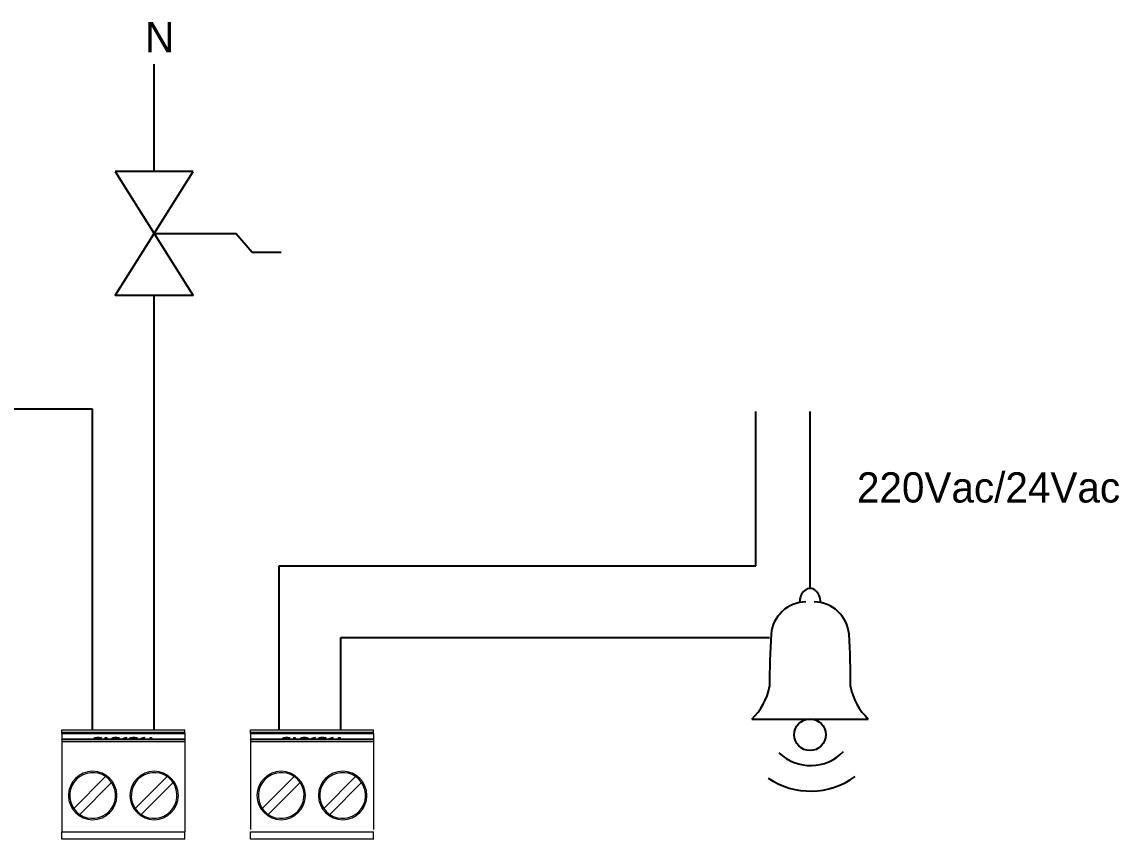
# Model space of a CAD drawing. Header units: millimetres. Extents: x 145 to 1488, y 403 to 626.
# Drawn here: x 468.2 to 558.8, y 557.5 to 625.1 of the extents above; entities that cross this region are included whole.
import ezdxf

# ---------------------------------------------------------------- set-up
doc = ezdxf.new("R2010")
doc.units = ezdxf.units.MM
doc.layers.add('TANGENT EDGES', color=7, linetype='Continuous', lineweight=0)
doc.layers.add('VISIBLE', color=7, linetype='Continuous', lineweight=0)

msp = doc.modelspace()

# ---------------------------------------------------------------- linework, layer by layer
for p, q in [((479.112, 612.712), (479.112, 621.596)), ((482.334, 612.712), (475.89, 612.712)), ((475.89, 612.712), (479.112, 607.584)), ((479.112, 607.584), (482.334, 612.712)), ((475.89, 602.457), (479.112, 607.584)), ((479.112, 607.584), (482.334, 602.457)), ((479.112, 607.584), (485.851, 607.584)), ((487.22, 606.032), (485.851, 607.584)), ((489.61, 606.032), (487.22, 606.032)), ((482.334, 602.457), (475.89, 602.457)), ((479.112, 566.57), (479.112, 602.457)), ((474.032, 593.061), (466.133, 593.061)), ((474.032, 566.57), (474.032, 593.061)), ((528.816, 580.117), (528.816, 592.873)), ((533.307, 578.25), (533.307, 592.873)), ((489.45, 566.57), (489.45, 580.117)), ((489.45, 580.117), (528.816, 580.117)), ((494.53, 566.57), (494.53, 574.205)), ((494.53, 574.205), (529.965, 574.205)), ((528.494, 567.463), (538.121, 567.463))]:
    msp.add_line(p, q)
msp.add_circle((533.307, 566.159), 1.305)
for centre, radius, start, end in [((533.005, 574.216), 2.928, 90.94511, 175.04659), ((533.61, 574.216), 2.928, 4.95341, 89.05489), ((596.004, 570.361), 66.044, 176.4338, 180.19339), ((470.611, 570.361), 66.044, 359.80661, 3.5662), ((525.126, 571.049), 4.919, 313.20398, 349.33475), ((541.488, 571.049), 4.919, 190.66525, 226.79602), ((533.339, 567.405), 3.79, 226.39182, 316.33325), ((533.345, 567.745), 6.242, 235.7625, 306.26339)]:
    msp.add_arc(centre, radius, start, end)
msp.add_ellipse((533.307, 577.144), major_axis=(0, -1.105), ratio=0.774265, start_param=1.523546, end_param=4.759639)
at = {"layer": 'TANGENT EDGES'}
for p, q in [((471.492, 566.37), (481.652, 566.37)), ((471.492, 565.766), (481.652, 565.766)), ((474.327, 565.804), (474.327, 565.79)), ((474.485, 565.944), (474.485, 565.927)), ((474.489, 565.883), (474.489, 565.866)), ((474.598, 565.8), (474.598, 565.79)), ((474.666, 565.934), (474.666, 565.903)), ((474.69, 565.868), (474.69, 565.79)), ((475.804, 565.805), (475.804, 565.79)), ((475.942, 565.944), (475.942, 565.927)), ((476.078, 565.805), (476.078, 565.79)), ((477.196, 565.927), (477.196, 565.846)), ((477.29, 565.859), (477.29, 565.835)), ((477.433, 565.944), (477.433, 565.927)), ((477.436, 565.849), (477.436, 565.831)), ((477.64, 565.932), (477.64, 565.898)), ((487.07, 566.37), (497.23, 566.37)), ((487.07, 565.766), (497.23, 565.766)), ((489.905, 565.804), (489.905, 565.79)), ((490.063, 565.944), (490.063, 565.927)), ((490.067, 565.883), (490.067, 565.866)), ((490.176, 565.8), (490.176, 565.79)), ((490.244, 565.934), (490.244, 565.903)), ((490.268, 565.868), (490.268, 565.79)), ((491.382, 565.805), (491.382, 565.79)), ((491.519, 565.944), (491.519, 565.927)), ((491.656, 565.805), (491.656, 565.79)), ((492.774, 565.927), (492.774, 565.846)), ((492.868, 565.859), (492.868, 565.835)), ((493.011, 565.944), (493.011, 565.927)), ((493.014, 565.849), (493.014, 565.831)), ((493.218, 565.932), (493.218, 565.898)), ((481.652, 565.566), (471.492, 565.566)), ((497.23, 565.566), (487.07, 565.566)), ((471.492, 558.14), (481.652, 558.14)), ((487.07, 558.14), (497.23, 558.14))]:
    msp.add_line(p, q, dxfattribs=at)
at = {"layer": 'VISIBLE'}
for p, q in [((471.492, 566.37), (471.492, 566.57)), ((471.492, 566.57), (481.652, 566.57)), ((481.652, 566.37), (481.652, 566.57)), ((487.07, 566.37), (487.07, 566.57)), ((487.07, 566.57), (497.23, 566.57)), ((497.23, 566.37), (497.23, 566.57)), ((471.492, 566.27), (471.492, 566.37)), ((471.492, 566.27), (471.492, 565.79)), ((471.492, 566.27), (481.652, 566.27)), ((481.652, 565.79), (471.492, 565.79)), ((471.492, 565.766), (471.492, 565.79)), ((471.492, 565.766), (471.492, 565.566)), ((474.247, 565.79), (474.233, 565.793)), ((474.27, 565.848), (474.27, 565.79)), ((474.272, 565.865), (474.272, 565.849)), ((474.756, 565.903), (474.63, 565.903)), ((474.646, 565.828), (474.646, 565.79)), ((475.07, 565.79), (475.07, 565.941)), ((475.07, 565.941), (475.193, 565.941)), ((475.193, 565.843), (475.07, 565.843)), ((475.193, 565.941), (475.193, 565.811)), ((475.193, 565.811), (475.193, 565.79)), ((475.422, 565.819), (475.422, 565.803)), ((475.757, 565.858), (475.757, 565.79)), ((476.125, 565.858), (476.125, 565.79)), ((476.372, 565.79), (476.719, 565.941)), ((476.372, 565.79), (476.372, 565.79)), ((476.857, 565.941), (476.501, 565.795)), ((476.501, 565.795), (476.501, 565.79)), ((476.501, 565.795), (476.99, 565.795)), ((476.719, 565.941), (476.719, 565.885)), ((476.719, 565.941), (476.857, 565.941)), ((476.99, 565.795), (476.99, 565.79)), ((477.153, 565.79), (477.153, 565.795)), ((477.153, 565.795), (477.56, 565.795)), ((477.234, 565.887), (477.234, 565.84)), ((477.56, 565.795), (477.581, 565.841)), ((477.56, 565.795), (477.56, 565.79)), ((477.581, 565.841), (477.581, 565.79)), ((477.609, 565.863), (477.609, 565.79)), ((477.609, 565.863), (477.705, 565.863)), ((477.739, 565.898), (477.612, 565.898)), ((477.705, 565.863), (477.671, 565.79)), ((477.856, 565.79), (478.203, 565.941)), ((477.856, 565.79), (477.856, 565.79)), ((478.34, 565.941), (477.984, 565.795)), ((477.984, 565.795), (478.473, 565.795)), ((477.984, 565.795), (477.984, 565.79)), ((478.203, 565.941), (478.203, 565.885)), ((478.203, 565.941), (478.34, 565.941)), ((478.473, 565.795), (478.473, 565.79)), ((478.779, 565.941), (478.901, 565.941)), ((478.779, 565.79), (478.779, 565.941)), ((478.901, 565.843), (478.779, 565.843)), ((478.901, 565.941), (478.901, 565.811)), ((478.901, 565.811), (478.901, 565.79)), ((479.131, 565.819), (479.131, 565.803)), ((481.652, 566.27), (481.652, 566.37)), ((481.652, 566.27), (481.652, 565.79)), ((481.652, 565.766), (481.652, 565.79)), ((481.652, 565.766), (481.652, 565.566)), ((487.07, 566.27), (487.07, 566.37)), ((487.07, 566.27), (487.07, 565.79)), ((487.07, 566.27), (497.23, 566.27)), ((497.23, 565.79), (487.07, 565.79)), ((487.07, 565.766), (487.07, 565.79)), ((487.07, 565.766), (487.07, 558.34)), ((487.07, 565.766), (487.07, 565.566)), ((489.825, 565.79), (489.811, 565.793)), ((489.848, 565.848), (489.848, 565.79)), ((489.85, 565.865), (489.85, 565.849)), ((490.334, 565.903), (490.208, 565.903)), ((490.224, 565.828), (490.224, 565.79)), ((490.648, 565.79), (490.648, 565.941)), ((490.648, 565.941), (490.771, 565.941)), ((490.771, 565.843), (490.648, 565.843)), ((490.771, 565.941), (490.771, 565.811)), ((490.771, 565.811), (490.771, 565.79)), ((491, 565.819), (491, 565.803)), ((491.335, 565.858), (491.335, 565.79)), ((491.703, 565.858), (491.703, 565.79)), ((491.95, 565.79), (492.297, 565.941)), ((491.95, 565.79), (491.95, 565.79)), ((492.435, 565.941), (492.079, 565.795)), ((492.079, 565.795), (492.079, 565.79)), ((492.079, 565.795), (492.568, 565.795)), ((492.297, 565.941), (492.297, 565.885)), ((492.297, 565.941), (492.435, 565.941)), ((492.568, 565.795), (492.568, 565.79)), ((492.731, 565.79), (492.731, 565.795)), ((492.731, 565.795), (493.138, 565.795)), ((492.812, 565.887), (492.812, 565.84)), ((493.138, 565.795), (493.159, 565.841)), ((493.138, 565.795), (493.138, 565.79)), ((493.159, 565.841), (493.159, 565.79)), ((493.186, 565.863), (493.186, 565.79)), ((493.186, 565.863), (493.283, 565.863)), ((493.317, 565.898), (493.19, 565.898)), ((493.283, 565.863), (493.249, 565.79)), ((493.434, 565.79), (493.781, 565.941)), ((493.434, 565.79), (493.434, 565.79)), ((493.918, 565.941), (493.562, 565.795)), ((493.562, 565.795), (494.051, 565.795)), ((493.562, 565.795), (493.562, 565.79)), ((493.781, 565.941), (493.781, 565.885)), ((493.781, 565.941), (493.918, 565.941)), ((494.051, 565.795), (494.051, 565.79)), ((494.357, 565.941), (494.479, 565.941)), ((494.357, 565.79), (494.357, 565.941)), ((494.479, 565.843), (494.357, 565.843)), ((494.479, 565.941), (494.479, 565.811)), ((494.479, 565.811), (494.479, 565.79)), ((494.709, 565.819), (494.709, 565.803)), ((497.23, 566.27), (497.23, 566.37)), ((497.23, 566.27), (497.23, 565.79)), ((497.23, 565.766), (497.23, 565.79)), ((497.23, 565.766), (497.23, 558.34)), ((497.23, 565.766), (497.23, 565.566)), ((471.492, 565.566), (471.492, 558.14)), ((481.652, 565.566), (481.652, 558.14)), ((475.099, 562.702), (472.47, 560.073)), ((472.965, 559.578), (475.594, 562.207)), ((477.55, 560.073), (480.179, 562.702)), ((480.674, 562.207), (478.045, 559.578)), ((490.677, 562.702), (488.048, 560.073)), ((488.543, 559.578), (491.172, 562.207)), ((493.128, 560.073), (495.757, 562.702)), ((496.252, 562.207), (493.623, 559.578)), ((471.492, 557.54), (471.492, 558.14)), ((481.652, 557.54), (471.492, 557.54)), ((481.652, 557.54), (481.652, 558.14)), ((487.07, 557.54), (487.07, 558.14)), ((497.23, 557.54), (487.07, 557.54)), ((497.23, 557.54), (497.23, 558.14))]:
    msp.add_line(p, q, dxfattribs=at)
for centre, radius, start, end in [((474.032, 561.14), 2, 90, 270), ((474.032, 561.14), 1.891, 55.66345, 135), ((474.032, 561.14), 2, 270, 90), ((479.112, 561.14), 2, 90, 270), ((479.112, 561.14), 1.891, 55.66345, 135), ((479.112, 561.14), 2, 270, 90), ((489.61, 561.14), 2, 90, 270), ((489.61, 561.14), 1.891, 55.66345, 135), ((489.61, 561.14), 2, 270, 90), ((494.69, 561.14), 2, 90, 270), ((494.69, 561.14), 1.891, 55.66345, 135), ((494.69, 561.14), 2, 270, 90), ((474.032, 561.14), 1.891, 135, 214.33655), ((474.032, 561.14), 1.891, 34.33655, 55.66345), ((474.032, 561.14), 1.891, 315, 34.33655), ((479.112, 561.14), 1.891, 135, 214.33655), ((479.112, 561.14), 1.891, 34.33655, 55.66345), ((479.112, 561.14), 1.891, 315, 34.33655), ((489.61, 561.14), 1.891, 135, 214.33655), ((489.61, 561.14), 1.891, 34.33655, 55.66345), ((489.61, 561.14), 1.891, 315, 34.33655), ((494.69, 561.14), 1.891, 135, 214.33655), ((494.69, 561.14), 1.891, 34.33655, 55.66345), ((494.69, 561.14), 1.891, 315, 34.33655), ((474.032, 561.14), 1.891, 214.33655, 235.66345), ((474.032, 561.14), 1.891, 235.66345, 315), ((479.112, 561.14), 1.891, 214.33655, 235.66345), ((479.112, 561.14), 1.891, 235.66345, 315), ((489.61, 561.14), 1.891, 214.33655, 235.66345), ((489.61, 561.14), 1.891, 235.66345, 315), ((494.69, 561.14), 1.891, 214.33655, 235.66345), ((494.69, 561.14), 1.891, 235.66345, 315)]:
    msp.add_arc(centre, radius, start, end, dxfattribs=at)
for points in [[(474.147, 565.853), (474.147, 565.944), (474.485, 565.944)], [(474.233, 565.793), (474.147, 565.814), (474.147, 565.853)], [(474.189, 565.807), (474.219, 565.822), (474.27, 565.831)], [(474.467, 565.866), (474.366, 565.866), (474.27, 565.848)], [(474.27, 565.848), (474.273, 565.82), (474.327, 565.804)], [(474.336, 565.911), (474.282, 565.895), (474.272, 565.865)], [(474.272, 565.865), (474.366, 565.883), (474.489, 565.883)], [(474.327, 565.804), (474.368, 565.793), (474.43, 565.79)], [(474.478, 565.927), (474.39, 565.927), (474.336, 565.911)], [(474.597, 565.855), (474.549, 565.866), (474.467, 565.866)], [(474.63, 565.903), (474.614, 565.927), (474.478, 565.927)], [(474.485, 565.944), (474.592, 565.944), (474.666, 565.934)], [(474.489, 565.883), (474.608, 565.883), (474.69, 565.868)], [(474.513, 565.79), (474.564, 565.792), (474.598, 565.8)], [(474.646, 565.828), (474.646, 565.845), (474.597, 565.855)], [(474.598, 565.8), (474.646, 565.811), (474.646, 565.828)], [(474.666, 565.934), (474.741, 565.923), (474.756, 565.903)], [(474.69, 565.868), (474.773, 565.853), (474.773, 565.829)], [(474.773, 565.829), (474.773, 565.806), (474.696, 565.79)], [(475.193, 565.811), (475.267, 565.819), (475.422, 565.819)], [(475.422, 565.803), (475.278, 565.803), (475.213, 565.79)], [(475.63, 565.858), (475.63, 565.944), (475.942, 565.944)], [(475.724, 565.79), (475.63, 565.811), (475.63, 565.858)], [(475.668, 565.809), (475.7, 565.825), (475.757, 565.834)], [(475.804, 565.912), (475.757, 565.897), (475.757, 565.858)], [(475.757, 565.858), (475.757, 565.82), (475.804, 565.805)], [(475.942, 565.927), (475.851, 565.927), (475.804, 565.912)], [(475.804, 565.805), (475.84, 565.793), (475.901, 565.79)], [(475.942, 565.944), (476.252, 565.944), (476.252, 565.858)], [(476.078, 565.912), (476.031, 565.927), (475.942, 565.927)], [(475.982, 565.79), (476.042, 565.793), (476.078, 565.805)], [(476.125, 565.858), (476.125, 565.897), (476.078, 565.912)], [(476.078, 565.805), (476.125, 565.82), (476.125, 565.858)], [(476.125, 565.834), (476.183, 565.825), (476.214, 565.809)], [(476.252, 565.858), (476.252, 565.811), (476.159, 565.79)], [(477.107, 565.885), (477.107, 565.91), (477.196, 565.927)], [(477.196, 565.846), (477.107, 565.86), (477.107, 565.885)], [(477.196, 565.927), (477.285, 565.944), (477.433, 565.944)], [(477.403, 565.831), (477.284, 565.831), (477.196, 565.846)], [(477.289, 565.916), (477.234, 565.904), (477.234, 565.887)], [(477.234, 565.887), (477.234, 565.869), (477.29, 565.859)], [(477.433, 565.927), (477.344, 565.927), (477.289, 565.916)], [(477.29, 565.859), (477.346, 565.849), (477.436, 565.849)], [(477.581, 565.841), (477.51, 565.831), (477.403, 565.831)], [(477.433, 565.944), (477.554, 565.944), (477.64, 565.932)], [(477.552, 565.92), (477.503, 565.927), (477.433, 565.927)], [(477.436, 565.849), (477.538, 565.849), (477.609, 565.863)], [(477.612, 565.898), (477.602, 565.913), (477.552, 565.92)], [(477.64, 565.932), (477.726, 565.921), (477.739, 565.898)], [(478.901, 565.811), (478.976, 565.819), (479.131, 565.819)], [(479.131, 565.803), (478.986, 565.803), (478.921, 565.79)], [(489.725, 565.853), (489.725, 565.944), (490.063, 565.944)], [(489.811, 565.793), (489.725, 565.814), (489.725, 565.853)], [(489.767, 565.807), (489.797, 565.822), (489.848, 565.831)], [(490.045, 565.866), (489.944, 565.866), (489.848, 565.848)], [(489.848, 565.848), (489.851, 565.82), (489.905, 565.804)], [(489.914, 565.911), (489.86, 565.895), (489.85, 565.865)], [(489.85, 565.865), (489.944, 565.883), (490.067, 565.883)], [(489.905, 565.804), (489.946, 565.793), (490.008, 565.79)], [(490.056, 565.927), (489.968, 565.927), (489.914, 565.911)], [(490.175, 565.855), (490.127, 565.866), (490.045, 565.866)], [(490.208, 565.903), (490.192, 565.927), (490.056, 565.927)], [(490.063, 565.944), (490.17, 565.944), (490.244, 565.934)], [(490.067, 565.883), (490.186, 565.883), (490.268, 565.868)], [(490.091, 565.79), (490.142, 565.792), (490.176, 565.8)], [(490.224, 565.828), (490.224, 565.845), (490.175, 565.855)], [(490.176, 565.8), (490.224, 565.811), (490.224, 565.828)], [(490.244, 565.934), (490.319, 565.923), (490.334, 565.903)], [(490.268, 565.868), (490.351, 565.853), (490.351, 565.829)], [(490.351, 565.829), (490.351, 565.806), (490.274, 565.79)], [(490.771, 565.811), (490.845, 565.819), (491, 565.819)], [(491, 565.803), (490.856, 565.803), (490.79, 565.79)], [(491.208, 565.858), (491.208, 565.944), (491.519, 565.944)], [(491.302, 565.79), (491.208, 565.811), (491.208, 565.858)], [(491.246, 565.809), (491.278, 565.825), (491.335, 565.834)], [(491.382, 565.912), (491.335, 565.897), (491.335, 565.858)], [(491.335, 565.858), (491.335, 565.82), (491.382, 565.805)], [(491.519, 565.927), (491.429, 565.927), (491.382, 565.912)], [(491.382, 565.805), (491.418, 565.793), (491.479, 565.79)], [(491.519, 565.944), (491.83, 565.944), (491.83, 565.858)], [(491.656, 565.912), (491.609, 565.927), (491.519, 565.927)], [(491.56, 565.79), (491.62, 565.793), (491.656, 565.805)], [(491.703, 565.858), (491.703, 565.897), (491.656, 565.912)], [(491.656, 565.805), (491.703, 565.82), (491.703, 565.858)], [(491.703, 565.834), (491.761, 565.825), (491.792, 565.809)], [(491.83, 565.858), (491.83, 565.811), (491.737, 565.79)], [(492.685, 565.885), (492.685, 565.91), (492.774, 565.927)], [(492.774, 565.846), (492.685, 565.86), (492.685, 565.885)], [(492.774, 565.927), (492.863, 565.944), (493.011, 565.944)], [(492.981, 565.831), (492.862, 565.831), (492.774, 565.846)], [(492.867, 565.916), (492.812, 565.904), (492.812, 565.887)], [(492.812, 565.887), (492.812, 565.869), (492.868, 565.859)], [(493.011, 565.927), (492.922, 565.927), (492.867, 565.916)], [(492.868, 565.859), (492.924, 565.849), (493.014, 565.849)], [(493.159, 565.841), (493.088, 565.831), (492.981, 565.831)], [(493.011, 565.944), (493.132, 565.944), (493.218, 565.932)], [(493.13, 565.92), (493.081, 565.927), (493.011, 565.927)], [(493.014, 565.849), (493.116, 565.849), (493.186, 565.863)], [(493.19, 565.898), (493.18, 565.913), (493.13, 565.92)], [(493.218, 565.932), (493.304, 565.921), (493.317, 565.898)], [(494.479, 565.811), (494.554, 565.819), (494.709, 565.819)], [(494.709, 565.803), (494.564, 565.803), (494.499, 565.79)]]:
    msp.add_open_spline(points, degree=2, dxfattribs=at)

# ---------------------------------------------------------------- texts
at = {"char_height": 2.5, "width": 26.81393, "attachment_point": 1}
for s, insert in [('N', (478.363, 625.078)), ('220Vac/24Vac', (537.18, 587.856))]:
    msp.add_mtext(s, dxfattribs=dict(at, insert=insert))

doc.saveas('drawing.dxf')
